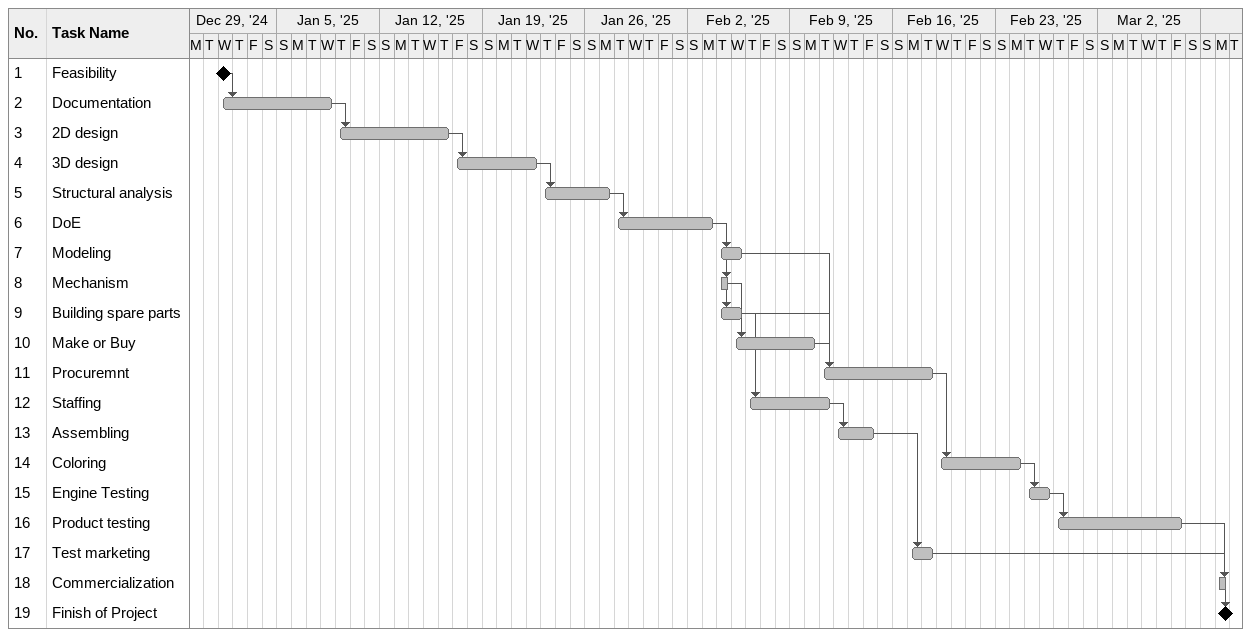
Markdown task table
| ID | Task | Start | Finish | Predecessors |
|---|---|---|---|---|
| 1 | Feasibility (milestone) | 2025-01-01 | 2025-01-01 |  |
| 2 | Documentation | 2025-01-01 | 2025-01-08 | 1 |
| 3 | 2D design | 2025-01-09 | 2025-01-16 | 2 |
| 4 | 3D design | 2025-01-17 | 2025-01-22 | 3 |
| 5 | Structural analysis | 2025-01-23 | 2025-01-27 | 4 |
| 6 | DoE | 2025-01-28 | 2025-02-03 | 5 |
| 7 | Modeling | 2025-02-04 | 2025-02-05 | 6 |
| 8 | Mechanism | 2025-02-04 | 2025-02-04 | 6 |
| 9 | Building spare parts | 2025-02-04 | 2025-02-05 | 6 |
| 10 | Make or Buy | 2025-02-05 | 2025-02-10 | 8 |
| 11 | Procuremnt | 2025-02-11 | 2025-02-18 | 7, 9, 10 |
| 12 | Staffing | 2025-02-06 | 2025-02-11 | 9 |
| 13 | Assembling | 2025-02-12 | 2025-02-14 | 12 |
| 14 | Coloring | 2025-02-19 | 2025-02-24 | 11 |
| 15 | Engine Testing | 2025-02-25 | 2025-02-26 | 14 |
| 16 | Product testing | 2025-02-27 | 2025-03-07 | 15 |
| 17 | Test marketing | 2025-02-17 | 2025-02-18 | 13 |
| 18 | Commercialization | 2025-03-10 | 2025-03-10 | 16, 17 |
| 19 | Finish of Project (milestone) | 2025-03-10 | 2025-03-10 | 18 |
